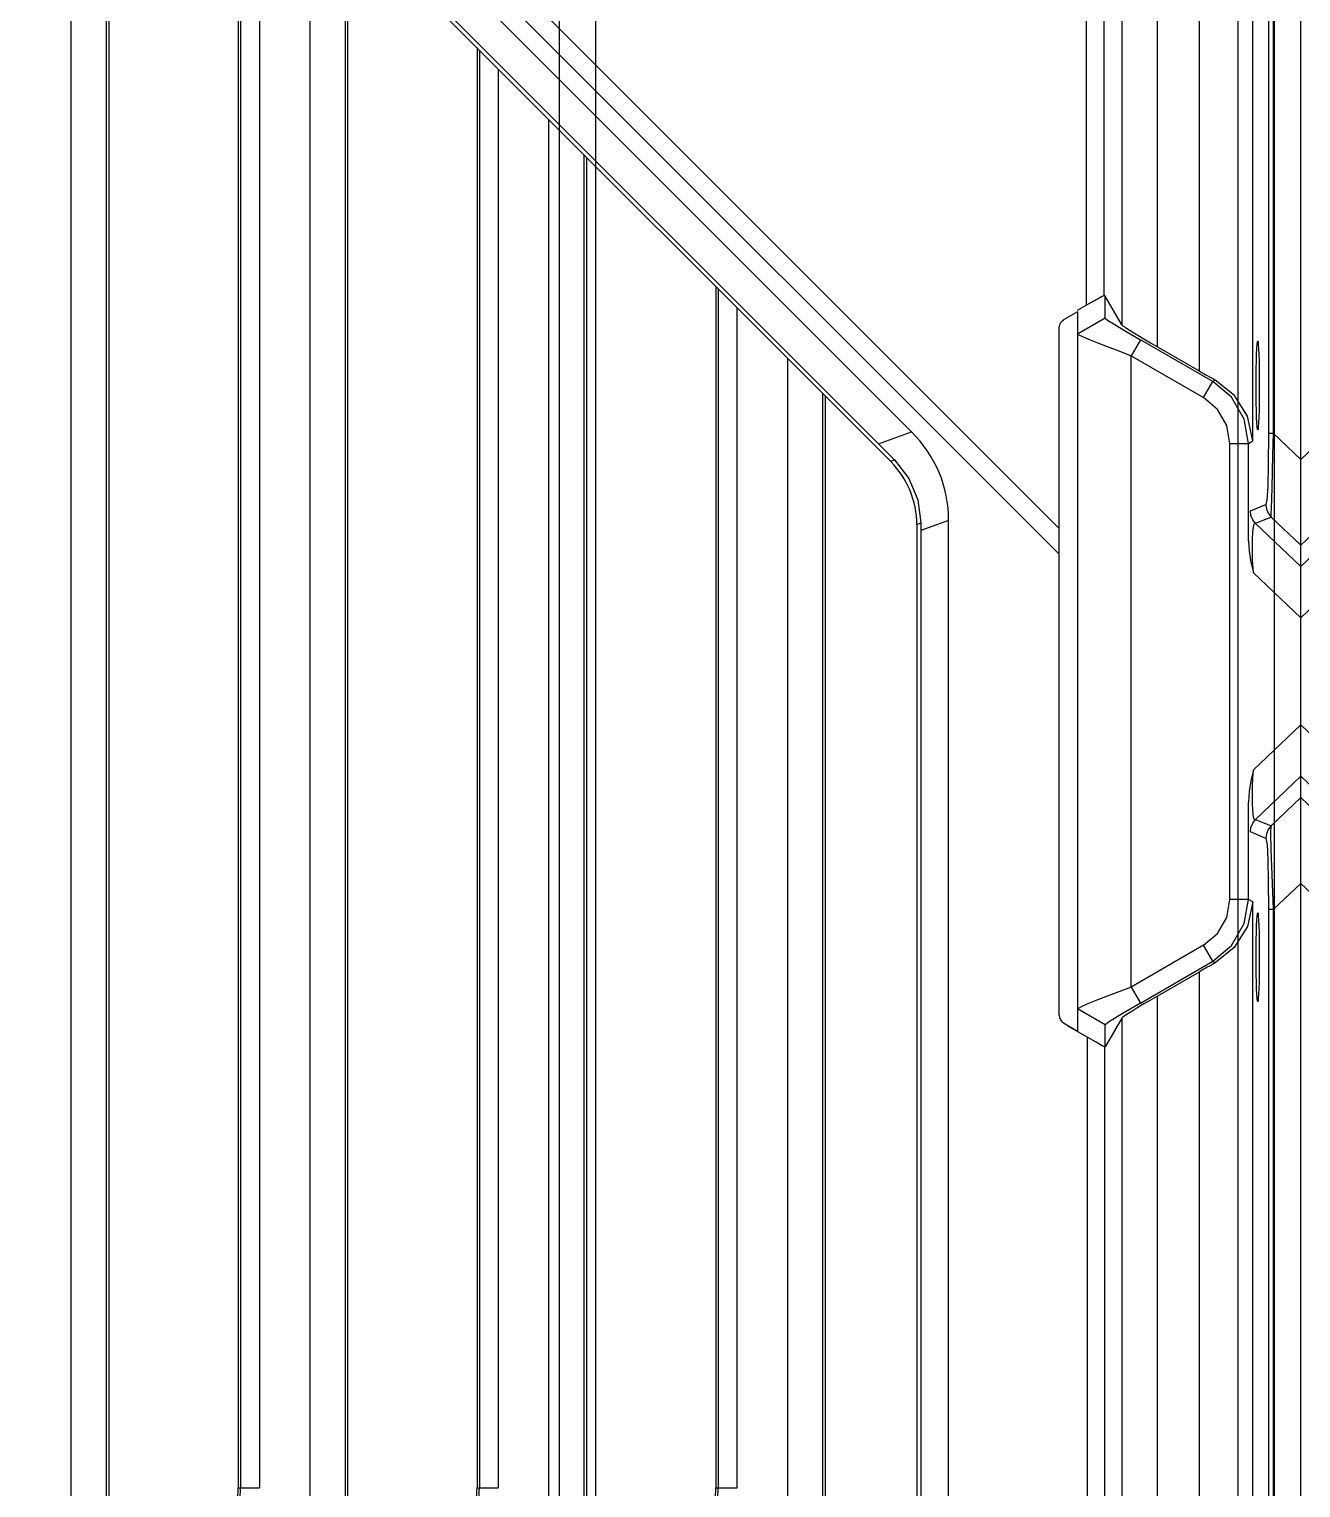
# Model space of a CAD drawing. Header units: millimetres. Extents: x -3132 to 28633, y 682 to 5849.
# Drawn here: x 23489.7 to 23560.9, y 4915 to 4996.7 of the extents above; entities that cross this region are included whole.
import ezdxf

# ---------------------------------------------------------------- set-up
doc = ezdxf.new("R2010")
doc.units = ezdxf.units.MM

# ---------------------------------------------------------------- blocks, each defined once
blk = doc.blocks.new('gf')
at = {"linetype": 'Continuous'}
for p, q in [((19758.792, 5008.434), (19758.792, 5508.434)), ((20258.792, 5008.434), (20258.792, 5508.434)), ((20256.098, 5146.338), (20256.098, 5370.531)), ((20256.979, 5370.122), (20256.979, 5146.746)), ((20257.271, 5146.746), (20257.271, 5370.122)), ((20253.1, 5366.608), (20253.1, 5150.26)), ((20250.771, 5151.605), (20250.771, 5365.264)), ((20248.772, 5364.032), (20248.772, 5152.836)), ((20246.774, 5244.309), (20246.774, 5153.945)), ((20247.774, 5154.484), (20247.774, 5244.661)), ((20145.288, 5238.554), (20236.998, 5146.844)), ((20144.549, 5236.772), (20235.152, 5146.169)), ((20235.829, 5145.185), (20144.458, 5236.556)), ((20245.245, 5140.012), (20183.247, 5202.009)), ((20189.933, 5191.081), (20189.933, 5019.952)), ((20191.926, 5020.819), (20191.926, 5189.088)), ((20192.071, 5078.842), (20192.071, 5188.031)), ((20199.298, 5179.137), (20199.298, 5087.731)), ((20199.432, 5179.137), (20199.432, 5087.731)), ((20200.486, 5179.137), (20200.486, 5087.731)), ((20208.49, 5178.206), (20245.245, 5141.452)), ((20203.303, 5177.711), (20203.303, 5025.766)), ((20205.296, 5026.632), (20205.296, 5175.718)), ((20205.441, 5078.842), (20205.441, 5175.573)), ((20212.668, 5168.346), (20212.668, 5087.731)), ((20212.802, 5168.211), (20212.802, 5087.731)), ((20213.856, 5167.158), (20213.856, 5087.731)), ((20216.673, 5164.341), (20216.673, 5042.815)), ((20218.666, 5044.808), (20218.666, 5162.348)), ((20218.811, 5078.842), (20218.811, 5162.203)), ((20226.038, 5154.976), (20226.038, 5087.731)), ((20226.172, 5154.841), (20226.172, 5087.731)), ((20247.845, 5154.443), (20247.772, 5154.484)), ((20248.772, 5152.836), (20247.845, 5154.443)), ((20247.845, 5153.212), (20247.845, 5154.443)), ((20227.226, 5087.731), (20227.226, 5153.788)), ((20246.292, 5153.566), (20245.511, 5153.114)), ((20246.292, 5153.666), (20246.774, 5153.945)), ((20246.292, 5153.566), (20246.292, 5113.303)), ((20245.262, 5152.683), (20245.292, 5152.853)), ((20245.262, 5114.186), (20245.262, 5152.683)), ((20247.845, 5153.212), (20246.292, 5152.316)), ((20249.81, 5151.998), (20249.292, 5151.102)), ((20253.859, 5149.661), (20249.81, 5151.998)), ((20249.292, 5151.102), (20253.341, 5148.765)), ((20249.292, 5115.766), (20249.292, 5151.102)), ((20250.771, 5151.605), (20253.1, 5150.26)), ((20230.043, 5150.971), (20230.043, 5054.064)), ((20253.341, 5148.765), (20253.859, 5149.661)), ((20254.003, 5149.744), (20253.859, 5149.661)), ((20232.036, 5058.178), (20232.036, 5148.978)), ((20232.181, 5078.842), (20232.181, 5148.833)), ((19758.792, 5145.3), (19760.314, 5146.746)), ((20235.152, 5146.169), (20236.998, 5146.844)), ((20254.822, 5146.199), (20255.857, 5146.199)), ((20254.822, 5120.67), (20254.822, 5146.199)), ((20255.857, 5146.199), (20256.098, 5146.338)), ((20255.857, 5140.751), (20255.857, 5146.199)), ((20257.271, 5146.746), (20256.979, 5146.746)), ((20257.271, 5146.746), (20258.792, 5145.3)), ((20236.049, 5145.276), (20235.829, 5145.185)), ((19760.454, 5142.077), (19758.792, 5140.497)), ((20255.965, 5142.423), (20256.837, 5142.784)), ((20257.13, 5142.077), (20256.257, 5141.716)), ((20258.792, 5140.497), (20257.13, 5142.077)), ((19758.792, 5139.302), (19761.327, 5141.716)), ((20237.292, 5141.652), (20237.52, 5141.746)), ((20237.292, 5141.652), (20237.292, 5065.918)), ((20239.072, 5141.89), (20237.519, 5141.322)), ((20237.519, 5141.322), (20237.519, 5082.988)), ((20239.072, 5082.988), (20239.072, 5141.89)), ((20256.257, 5141.716), (20258.792, 5139.302)), ((19761.437, 5138.948), (19758.792, 5136.43)), ((20258.792, 5136.43), (20256.148, 5138.948)), ((19758.792, 5130.439), (19761.437, 5127.921)), ((20256.148, 5127.921), (20258.792, 5130.439)), ((19761.327, 5125.153), (19758.792, 5127.566)), ((20258.792, 5127.566), (20256.257, 5125.153)), ((19758.792, 5126.371), (19760.454, 5124.791)), ((20255.857, 5120.67), (20255.857, 5126.118)), ((20257.13, 5124.791), (20258.792, 5126.371)), ((20256.257, 5125.153), (20257.13, 5124.791)), ((20256.837, 5124.084), (20255.965, 5124.446)), ((19760.314, 5120.122), (19758.792, 5121.569)), ((20258.792, 5121.569), (20257.271, 5120.122)), ((20255.857, 5120.67), (20254.822, 5120.67)), ((20256.098, 5120.531), (20255.857, 5120.67)), ((20256.098, 5046.21), (20256.098, 5120.531)), ((20256.979, 5120.122), (20257.271, 5120.122)), ((20256.979, 5120.122), (20256.979, 5036.2)), ((20257.271, 5036.162), (20257.271, 5120.122)), ((20253.341, 5118.104), (20249.292, 5115.766)), ((20253.859, 5117.208), (20253.341, 5118.104)), ((20249.81, 5114.87), (20253.859, 5117.208)), ((20253.859, 5117.208), (20254.003, 5117.124)), ((20253.1, 5116.608), (20250.771, 5115.264)), ((20253.1, 5116.608), (20253.1, 5046.21)), ((20249.292, 5115.766), (20249.81, 5114.87)), ((20250.771, 5048.539), (20250.771, 5115.264)), ((20247.845, 5113.657), (20246.292, 5114.553)), ((20245.511, 5113.755), (20246.292, 5113.303)), ((20246.827, 5112.954), (20245.733, 5113.586)), ((20248.772, 5114.032), (20247.845, 5112.426)), ((20247.845, 5112.426), (20247.845, 5113.657)), ((20248.772, 5114.032), (20248.772, 5050.636)), ((20246.827, 5112.954), (20246.827, 5075.233)), ((20247.825, 5112.414), (20247.845, 5112.426)), ((20247.826, 5075.233), (20247.826, 5112.415)), ((20199.298, 5087.731), (20200.486, 5087.731)), ((20212.668, 5087.731), (20213.856, 5087.731)), ((20226.038, 5087.731), (20227.226, 5087.731))]:
    blk.add_line(p, q, dxfattribs=at)
for points in [[(20246.774, 5153.945), (20247.272, 5154.227), (20247.627, 5154.419), (20247.772, 5154.484)], [(20245.292, 5152.853), (20245.379, 5153.004), (20245.511, 5153.114)], [(20247.845, 5153.212), (20247.976, 5153.108), (20248.379, 5152.849), (20249.011, 5152.467), (20249.81, 5151.998)], [(20246.292, 5152.316), (20246.359, 5152.281), (20246.562, 5152.183), (20246.904, 5152.032), (20247.373, 5151.84), (20247.949, 5151.619), (20248.599, 5151.374), (20249.292, 5151.102)], [(20255.857, 5146.199), (20255.622, 5147.548), (20254.91, 5148.782), (20253.859, 5149.661)], [(20256.098, 5146.338), (20255.801, 5147.719), (20255.069, 5148.886), (20254.003, 5149.744)], [(20254.822, 5146.199), (20254.644, 5147.21), (20254.127, 5148.105), (20253.341, 5148.765)], [(20256.979, 5146.746), (20256.968, 5145.027), (20256.938, 5143.786), (20256.894, 5143.048), (20256.837, 5142.784)], [(20257.13, 5142.077), (20257.124, 5142.256), (20257.143, 5142.595), (20257.17, 5143.088), (20257.191, 5143.748), (20257.203, 5144.587), (20257.225, 5145.584), (20257.271, 5146.746)], [(20236.049, 5145.276), (20236.85, 5144.244), (20237.351, 5143.041), (20237.52, 5141.746)], [(20256.257, 5141.716), (20256.099, 5141.922), (20255.999, 5142.162), (20255.965, 5142.423)], [(20256.837, 5142.784), (20256.871, 5142.527), (20256.97, 5142.286), (20257.13, 5142.077)], [(20256.148, 5138.948), (20256.092, 5139.661), (20256.09, 5140.3), (20256.085, 5140.84), (20256.102, 5141.244), (20256.139, 5141.52), (20256.17, 5141.703), (20256.256, 5141.717)], [(20255.857, 5140.751), (20255.893, 5140.161), (20255.995, 5139.556), (20256.148, 5138.948)], [(20256.148, 5127.921), (20255.995, 5127.312), (20255.893, 5126.708), (20255.857, 5126.118)], [(20256.258, 5125.153), (20256.19, 5125.131), (20256.157, 5125.216), (20256.129, 5125.407), (20256.098, 5125.682), (20256.085, 5126.04), (20256.09, 5126.499), (20256.09, 5127.006), (20256.1, 5127.5), (20256.148, 5127.921)], [(20255.965, 5124.446), (20255.999, 5124.703), (20256.098, 5124.944), (20256.257, 5125.153)], [(20257.13, 5124.791), (20256.972, 5124.585), (20256.872, 5124.345), (20256.837, 5124.084)], [(20256.837, 5124.084), (20256.9, 5123.754), (20256.944, 5122.899), (20256.97, 5121.67), (20256.979, 5120.122)], [(20257.271, 5120.122), (20257.181, 5122.046), (20257.129, 5123.472), (20257.112, 5124.386), (20257.13, 5124.791)], [(20253.341, 5118.104), (20254.128, 5118.764), (20254.644, 5119.659), (20254.822, 5120.67)], [(20253.859, 5117.208), (20254.909, 5118.086), (20255.622, 5119.319), (20255.857, 5120.67)], [(20256.098, 5120.531), (20255.8, 5119.148), (20255.067, 5117.98), (20254.003, 5117.124)], [(20249.292, 5115.766), (20248.601, 5115.495), (20247.95, 5115.25), (20247.376, 5115.029), (20246.906, 5114.838), (20246.564, 5114.687), (20246.359, 5114.587), (20246.292, 5114.553)], [(20249.81, 5114.87), (20248.789, 5114.269), (20248.08, 5113.83), (20247.845, 5113.657)], [(20247.825, 5112.414), (20247.675, 5112.482), (20247.324, 5112.672), (20246.827, 5112.954)]]:
    blk.add_lwpolyline(points, dxfattribs=at)
for centre, radius, start in [((20195.298, 5087.731), 4, 314.99932), ((20195.298, 5087.731), 4.134, 315), ((20208.668, 5087.731), 4, 314.99932), ((20208.668, 5087.731), 4.134, 315), ((20222.038, 5087.731), 4, 314.99932), ((20222.038, 5087.731), 4.134, 315)]:
    blk.add_arc(centre, radius, start, 0, dxfattribs=at)
for centre, major_axis, ratio, start_param, end_param in [((20250.771, 5151.685), (2, -1.156), 0.030233, -3.089211, -1.553322), ((20253.1, 5150.381), (3, -1.734), 0.030233, -1.553322, -1.24753), ((20238.004, 5144.04), (7.963, -7.733), 0.043713, -1.894334, -1.776178), ((20224.676, 5139.166), (-13.98, -5.112), 0.671803, 2.900692, 3.444046), ((20232.289, 5141.649), (4.623, 1.915), 0.999286, -0.392447, 0.392447), ((20238.022, 5144.046), (0.128, 10.693), 0.045427, -4.495, -4.454257), ((20253.1, 5116.487), (3, 1.734), 0.030233, 1.24753, 1.553322), ((20250.771, 5115.183), (2, 1.156), 0.030233, 1.553322, 3.089211), ((20245.76, 5114.186), (0.249, 0.431), 0.999391, -4.18879, -3.14212)]:
    blk.add_ellipse(centre, major_axis=major_axis, ratio=ratio, start_param=start_param, end_param=end_param, dxfattribs=at)
for centre in [(20256.378, 5149.434), (20256.378, 5117.434)]:
    blk.add_ellipse(centre, major_axis=(0, 2.5), ratio=0.034921, dxfattribs=at)
blk = doc.blocks.new('*U110')
blk.add_blockref('gf', (-20008.792, -5261.934))
blk = doc.blocks.new('*U111')
at = {"color": 0, "linetype": 'ByBlock', "lineweight": -2, "transparency": 16777216}
for p in [(0, 0), (500, 0)]:
    blk.add_blockref('*U110', p, dxfattribs=at)
blk = doc.blocks.new('tgjn')
at = {"color": 114, "linetype": 'Continuous', "true_color": 0x139b48}
for p, q in [((19969.466, 6775.16), (19969.466, 7272.16)), ((19971.466, 7272.16), (19971.466, 6775.16)), ((20009.466, 7272.16), (20009.466, 6775.16)), ((20007.466, 6838.273), (20007.466, 7209.046))]:
    blk.add_line(p, q, dxfattribs=at)
blk = doc.blocks.new('*U114')
blk.add_blockref('tgjn', (-19767.966, -7030.66))

msp = doc.modelspace()

# ---------------------------------------------------------------- block references
at = {"color": 0, "linetype": 'ByBlock', "lineweight": -2, "transparency": 16777216}
msp.add_blockref('*U114', (23317.901, 5092.128), dxfattribs=at)
msp.add_blockref('*U111', (23310.901, 5089.228))

doc.saveas('drawing.dxf')
